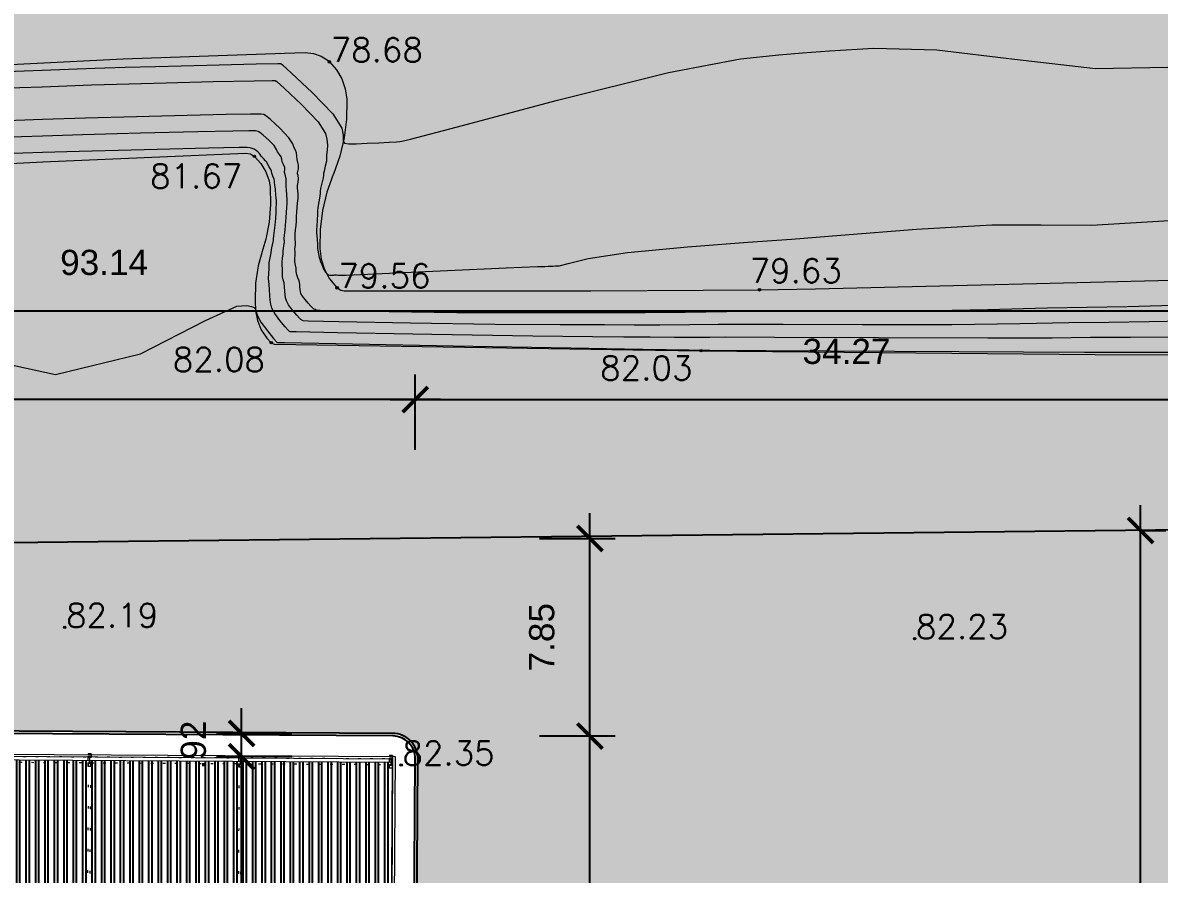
# Model space of a CAD drawing. Header units: inches. Extents: x 1286 to 7442, y -84 to 3420.
# Drawn here: x 1905.61 to 1950.77, y 137.56 to 171.38 of the extents above; entities that cross this region are included whole.
import ezdxf

# ---------------------------------------------------------------- set-up
doc = ezdxf.new("R2010")
doc.units = ezdxf.units.IN
doc.header["$LTSCALE"] = 3
doc.header["$MEASUREMENT"] = 0
doc.linetypes.add('DASHED', pattern=[0.75, 0.5, -0.25])
doc.linetypes.add('DOT', pattern=[0.25, 0, -0.25])
for name, color, linetype, lineweight in [('ARQ_AÇO', 4, 'Continuous', 5), ('ARQ_PROJEÇÃO', 8, 'DASHED', 5), ('ARQ_TOPOGRAFIA', 8, 'Continuous', 5), ('ARQ_VISTA', 2, 'Continuous', 5)]:
    doc.layers.add(name, color=color, linetype=linetype, lineweight=lineweight)
for name, color, linetype in [('ARQ_COTAS', 133, 'Continuous'), ('ARQ_HATCH', 8, 'Continuous'), ('ARQ_RUA', 250, 'Continuous')]:
    doc.layers.add(name, color=color, linetype=linetype)
doc.styles.add('1-500', font='arial.ttf', dxfattribs={"height": 1})
doc.styles.add('ROMAN', font='romans__.ttf', dxfattribs={"height": 0.75})
doc.dimstyles.new('1 - 500', dxfattribs={"dimscale": 2, "dimtxt": 1, "dimasz": 0.5, "dimexe": 0.5, "dimexo": 0.5, "dimgap": 0.7, "dimtad": 1, "dimzin": 4, "dimdsep": 46, "dimtxsty": '1-500', "dimblk": 'ARCHTICK', "dimcen": 0.1, "dimdle": 0.5, "dimclrd": 256, "dimclre": 256, "dimclrt": 256, "dimazin": 0, "dimtfac": 1, "dimtix": 1, "dimtofl": 0, "dimtmove": 2, "dimatfit": 3, "dimldrblk": 'OPEN90', "dimfxl": 1, "dimfxlon": 1, "dimtolj": 1, "dimtzin": 0, "dimlwd": -1, "dimlwe": -1, "dimarcsym": 0})

# ---------------------------------------------------------------- blocks, each defined once
blk = doc.blocks.new('_ArchTick')
at = {"color": 0, "linetype": 'ByBlock', "const_width": 0.15}
blk.add_lwpolyline([(-0.5, -0.5), (0.5, 0.5)], dxfattribs=at)
blk = doc.blocks.new('*D14')
at = {"layer": 'ARQ_COTAS', "transparency": 16777216}
for p, q in [((1950.029, 95.543), (1950.029, 152.215)), ((1950.029, 151.215), (1951.029, 151.215)), ((1950.029, 96.543), (1949.029, 96.543))]:
    blk.add_line(p, q, dxfattribs=at)
at = {"layer": 'Defpoints', "color": 0, "transparency": 16777216}
for p in [(1950.029, 151.215), (1950.029, 151.215), (1950.63, 96.543)]:
    blk.add_point(p, dxfattribs=at)
at = {"layer": 'ARQ_COTAS', "transparency": 16777216}
for p, rotation in [((1950.029, 151.215), 90), ((1950.029, 96.543), 270)]:
    blk.add_blockref('_ArchTick', p, dxfattribs=dict(at, rotation=rotation))
at = {"layer": 'ARQ_COTAS', "transparency": 16777216, "insert": (1948.118, 123.879), "char_height": 1, "attachment_point": 5, "rotation": 90, "style": '1-500'}
blk.add_mtext('\\A1;54.67', dxfattribs=at)
blk = doc.blocks.new('_Open90')
at = {"color": 0, "linetype": 'ByBlock', "lineweight": -2}
for p, q in [((-0.5, 0.5), (0, 0)), ((0, 0), (-1, 0)), ((0, 0), (-0.5, -0.5))]:
    blk.add_line(p, q, dxfattribs=at)
blk = doc.blocks.new('*D35')
at = {"layer": 'ARQ_COTAS', "transparency": 16777216}
for p, q in [((1883.346, 154.408), (1883.346, 157.408)), ((1921.207, 154.408), (1921.207, 157.408)), ((1922.207, 156.408), (1882.346, 156.408))]:
    blk.add_line(p, q, dxfattribs=at)
at = {"layer": 'Defpoints', "color": 0, "transparency": 16777216}
for p in [(1883.346, 156.408), (1883.346, 142.142), (1921.207, 142.142)]:
    blk.add_point(p, dxfattribs=at)
at = {"layer": 'ARQ_COTAS', "transparency": 16777216, "rotation": 180}
blk.add_blockref('_ArchTick', (1883.346, 156.408), dxfattribs=at)
at = {"layer": 'ARQ_COTAS', "transparency": 16777216}
blk.add_blockref('_ArchTick', (1921.207, 156.408), dxfattribs=at)
at = {"layer": 'ARQ_COTAS', "transparency": 16777216, "insert": (1902.277, 158.319), "char_height": 1, "attachment_point": 5, "style": '1-500'}
blk.add_mtext('\\A1;37.86', dxfattribs=at)
blk = doc.blocks.new('*D36')
at = {"layer": 'ARQ_COTAS', "transparency": 16777216}
for p, q in [((1921.207, 154.408), (1921.207, 157.408)), ((1955.476, 154.408), (1955.476, 157.408)), ((1920.207, 156.408), (1956.476, 156.408))]:
    blk.add_line(p, q, dxfattribs=at)
at = {"layer": 'Defpoints', "color": 0, "transparency": 16777216}
for p in [(1955.476, 156.408), (1955.476, 142.264), (1921.207, 142.142)]:
    blk.add_point(p, dxfattribs=at)
at = {"layer": 'ARQ_COTAS', "transparency": 16777216, "rotation": 180}
blk.add_blockref('_ArchTick', (1921.207, 156.408), dxfattribs=at)
at = {"layer": 'ARQ_COTAS', "transparency": 16777216}
blk.add_blockref('_ArchTick', (1955.476, 156.408), dxfattribs=at)
at = {"layer": 'ARQ_COTAS', "transparency": 16777216, "insert": (1938.342, 158.319), "char_height": 1, "attachment_point": 5, "style": '1-500'}
blk.add_mtext('\\A1;34.27', dxfattribs=at)
blk = doc.blocks.new('*D45')
at = {"layer": 'ARQ_COTAS', "transparency": 16777216}
for p, q in [((1928.147, 119.42), (1928.147, 144.048)), ((1926.147, 143.048), (1929.147, 143.048)), ((1926.147, 120.42), (1929.147, 120.42))]:
    blk.add_line(p, q, dxfattribs=at)
at = {"layer": 'Defpoints', "color": 0, "transparency": 16777216}
for p in [(1920.313, 143.048), (1928.147, 143.048), (1921.073, 120.42)]:
    blk.add_point(p, dxfattribs=at)
at = {"layer": 'ARQ_COTAS', "transparency": 16777216}
for p, rotation in [((1928.147, 143.048), 90), ((1928.147, 120.42), 270)]:
    blk.add_blockref('_ArchTick', p, dxfattribs=dict(at, rotation=rotation))
at = {"layer": 'ARQ_COTAS', "transparency": 16777216, "insert": (1926.236, 131.734), "char_height": 1, "attachment_point": 5, "rotation": 90, "style": '1-500'}
blk.add_mtext('\\A1;22.63', dxfattribs=at)
blk = doc.blocks.new('*D46')
at = {"layer": 'ARQ_COTAS', "transparency": 16777216}
for p, q in [((1928.147, 142.048), (1928.147, 151.893)), ((1926.147, 150.893), (1929.147, 150.893)), ((1926.147, 143.048), (1929.147, 143.048))]:
    blk.add_line(p, q, dxfattribs=at)
at = {"layer": 'Defpoints', "color": 0, "transparency": 16777216}
for p in [(1920.226, 150.893), (1928.147, 150.893), (1920.313, 143.048)]:
    blk.add_point(p, dxfattribs=at)
at = {"layer": 'ARQ_COTAS', "transparency": 16777216}
for p, rotation in [((1928.147, 150.893), 90), ((1928.147, 143.048), 270)]:
    blk.add_blockref('_ArchTick', p, dxfattribs=dict(at, rotation=rotation))
at = {"layer": 'ARQ_COTAS', "transparency": 16777216, "insert": (1926.237, 146.97), "char_height": 1, "attachment_point": 5, "rotation": 90, "style": '1-500'}
blk.add_mtext('\\A1;7.85', dxfattribs=at)
blk = doc.blocks.new('*D48')
at = {"layer": 'ARQ_COTAS', "transparency": 16777216}
for p, q in [((1862.275, 157.941), (1862.275, 160.941)), ((1955.414, 157.941), (1955.414, 160.941)), ((1861.275, 159.941), (1956.414, 159.941))]:
    blk.add_line(p, q, dxfattribs=at)
at = {"layer": 'Defpoints', "color": 0, "transparency": 16777216}
for p in [(1955.414, 159.941), (1862.275, 148.835), (1955.414, 148.835)]:
    blk.add_point(p, dxfattribs=at)
at = {"layer": 'ARQ_COTAS', "transparency": 16777216, "rotation": 180}
blk.add_blockref('_ArchTick', (1862.275, 159.941), dxfattribs=at)
at = {"layer": 'ARQ_COTAS', "transparency": 16777216}
blk.add_blockref('_ArchTick', (1955.414, 159.941), dxfattribs=at)
at = {"layer": 'ARQ_COTAS', "transparency": 16777216, "insert": (1908.844, 161.852), "char_height": 1, "attachment_point": 5, "style": '1-500'}
blk.add_mtext('\\A1;93.14', dxfattribs=at)
blk = doc.blocks.new('*D67')
at = {"layer": 'ARQ_COTAS', "transparency": 16777216}
for p, q in [((1914.306, 118.751), (1914.306, 143.229)), ((1916.306, 142.229), (1913.306, 142.229)), ((1916.306, 119.751), (1913.306, 119.751))]:
    blk.add_line(p, q, dxfattribs=at)
at = {"layer": 'Defpoints', "color": 0, "transparency": 16777216}
for p in [(1914.306, 142.229), (1920.41, 142.229), (1920.271, 119.751)]:
    blk.add_point(p, dxfattribs=at)
at = {"layer": 'ARQ_COTAS', "transparency": 16777216}
for p, rotation in [((1914.306, 142.229), 90), ((1914.306, 119.751), 270)]:
    blk.add_blockref('_ArchTick', p, dxfattribs=dict(at, rotation=rotation))
at = {"layer": 'ARQ_COTAS', "transparency": 16777216, "insert": (1912.395, 130.99), "char_height": 1, "attachment_point": 5, "rotation": 90, "style": '1-500'}
blk.add_mtext('\\A1;22.48', dxfattribs=at)
blk = doc.blocks.new('*D68')
at = {"layer": 'ARQ_COTAS', "transparency": 16777216}
for p, q in [((1914.306, 143.148), (1914.306, 144.148)), ((1916.306, 143.148), (1913.306, 143.148)), ((1916.306, 142.229), (1913.306, 142.229)), ((1914.306, 142.229), (1914.306, 141.229))]:
    blk.add_line(p, q, dxfattribs=at)
at = {"layer": 'Defpoints', "color": 0, "transparency": 16777216}
for p in [(1914.306, 143.148), (1920.313, 143.148), (1920.41, 142.229)]:
    blk.add_point(p, dxfattribs=at)
at = {"layer": 'ARQ_COTAS', "transparency": 16777216}
for p, rotation in [((1914.306, 143.148), 270), ((1914.306, 142.229), 90)]:
    blk.add_blockref('_ArchTick', p, dxfattribs=dict(at, rotation=rotation))
at = {"layer": 'ARQ_COTAS', "transparency": 16777216, "insert": (1912.395, 142.688), "char_height": 1, "attachment_point": 5, "rotation": 90, "style": '1-500'}
blk.add_mtext('\\A1;.92', dxfattribs=at)

msp = doc.modelspace()

# ---------------------------------------------------------------- hatches: boundary and pattern name
at = {"layer": 'ARQ_HATCH', "transparency": 33554534}
h = msp.add_hatch(color=124, dxfattribs=at)
h.dxf.hatch_style = 1
h.paths.add_polyline_path([(2009.917, 199.566), (2002.204, 209.665), (1990.773, 216.721), (1944.861, 233.38), (1920.697, 239.925), (1908.644, 241.353), (1862.514, 242.867), (1829.908, 92.41), (1845.859, 92.41), (1862.275, 148.835, -0.330467), (1864.173, 150.276), (1955.428, 151.28), (1955.437, 152.854), (2017.258, 152.854), (2016.956, 95.256), (1955.137, 95.636), (1955.142, 96.512), (1865.998, 97.062, -0.412407), (1865.004, 98.062), (1865.004, 92.51), (2015.225, 92.51, 0.41263), (2019.125, 96.389), (2019.452, 156.871), (2028.982, 160.101), (2029.767, 160.542), (2017.944, 181.551)])
at = {"layer": 'ARQ_HATCH'}
h = msp.add_hatch(dxfattribs=at)
h.set_pattern_fill('HONEY', color=8, scale=2, angle=315)
edge = h.paths.add_edge_path()
edge.add_line((2027.264, 74.93), (2031.411, 91.984))
edge.add_arc((2033.257, 91.535), 1.9, 110.5827, 166.3343, ccw=False)
edge.add_line((2032.589, 93.314), (2037.862, 95.294))
edge.add_line((2037.862, 95.294), (2043.072, 105.921))
edge.add_arc((2044.778, 105.084), 1.9, 116.9291, 153.883, ccw=False)
edge.add_line((2043.918, 106.778), (2053.022, 111.403))
edge.add_line((2053.022, 111.403), (2056.359, 118.186))
edge.add_line((2056.359, 118.186), (2053.504, 119.755))
edge.add_line((2053.504, 119.755), (2054.319, 121.252))
edge.add_line((2054.319, 121.252), (2043.547, 126.331))
edge.add_line((2043.547, 126.331), (2037.445, 128.066))
edge.add_arc((2037.965, 129.894), 1.9, 180.4111, 254.1232, ccw=False)
edge.add_line((2036.065, 129.88), (2035.938, 147.537))
edge.add_line((2035.938, 147.537), (2028.886, 160.068))
edge.add_line((2028.886, 160.068), (2019.552, 156.905))
edge.add_line((2019.552, 156.905), (2019.225, 96.389))
edge.add_arc((2015.225, 96.41), 4, 270, 359.69, ccw=False)
edge.add_line((2015.225, 92.41), (1829.908, 92.41))
edge.add_line((1829.908, 92.41), (1821.139, 51.947))
edge.add_line((1821.139, 51.947), (1820.715, 49.992))
edge.add_line((1820.715, 49.992), (1819.882, 46.148))
edge.add_line((1819.882, 46.148), (1820.587, 45.272))
edge.add_line((1820.587, 45.272), (1825.662, 45.254))
edge.add_line((1825.662, 45.254), (1825.661, 45.114))
edge.add_line((1825.661, 45.114), (1837.918, 45.07))
edge.add_line((1837.918, 45.07), (1837.918, 45.26))
edge.add_line((1837.918, 45.26), (1843.088, 45.242))
edge.add_line((1843.088, 45.242), (1847.116, 49.563))
edge.add_arc((1847.482, 49.222), 0.5, 89.7692, 137.0088, ccw=False)
edge.add_line((1847.484, 49.722), (1868.081, 49.639))
edge.add_arc((1868.079, 49.139), 0.5, 33.184, 89.7692, ccw=False)
edge.add_line((1868.498, 49.413), (1870.973, 45.627))
edge.add_line((1870.973, 45.627), (1900.946, 45.506))
edge.add_line((1900.946, 45.506), (1898.82, 48.738))
edge.add_arc((1899.238, 49.013), 0.5, 89.7692, 213.3425, ccw=False)
edge.add_line((1899.24, 49.513), (1901.824, 49.503))
edge.add_arc((1901.822, 49.003), 0.5, 34.9451, 89.7692, ccw=False)
edge.add_line((1902.231, 49.289), (1904.886, 45.491))
edge.add_line((1904.886, 45.491), (1942.564, 45.339))
edge.add_line((1942.564, 45.339), (1940.438, 48.571))
edge.add_arc((1940.855, 48.846), 0.5, 89.7692, 213.3425, ccw=False)
edge.add_line((1940.857, 49.346), (1943.258, 49.336))
edge.add_arc((1943.256, 48.836), 0.5, 34.9451, 89.7692, ccw=False)
edge.add_line((1943.665, 49.122), (1946.32, 45.324))
edge.add_line((1946.32, 45.324), (1986.562, 45.161))
edge.add_line((1986.562, 45.161), (1983.055, 48.302))
edge.add_arc((1983.388, 48.674), 0.5, 89.7692, 228.1578, ccw=False)
edge.add_line((1983.39, 49.174), (1987.306, 49.159))
edge.add_arc((1987.304, 48.659), 0.5, 48.4606, 89.7692, ccw=False)
edge.add_line((1987.635, 49.033), (1990.329, 46.646))
edge.add_line((1990.329, 46.646), (2013.484, 46.553))
edge.add_line((2013.484, 46.553), (2013.545, 51.582))
edge.add_line((2013.545, 51.582), (2012.45, 52.795))
edge.add_arc((2013.861, 54.068), 1.9, 164.556, 222.0669, ccw=False)
edge.add_line((2012.029, 54.574), (2016.298, 70.026))
edge.add_arc((2018.13, 69.52), 1.9, 110.3274, 164.556, ccw=False)
edge.add_line((2017.47, 71.302), (2027.264, 74.93))
h.paths.add_polyline_path([(1891.928, 70.998), (1891.816, 65.099), (1891.77, 62.699), (1891.659, 56.8), (1864.713, 57.311), (1864.983, 71.509)], flags=16)
h = msp.add_hatch(dxfattribs=at)
h.set_pattern_fill('HONEY', color=8, scale=2, angle=315)
h.paths.add_polyline_path([(2017.116, 128.099), (1956.297, 128.449, -0.414214), (1955.302, 129.455), (1955.36, 139.395), (1955.12, 139.396), (1955.136, 142.266), (1955.376, 142.265), (1955.428, 151.28), (1864.173, 150.276, 0.330467), (1862.275, 148.835), (1845.859, 92.41), (1865.004, 92.41), (1865.004, 98.065), (1865.052, 105.818), (1862.052, 105.837), (1862.084, 110.986), (1865.084, 110.968), (1865.139, 120.008, -0.414214), (1866.146, 121.002), (1883.115, 120.897), (1883.248, 142.376, -0.414214), (1884.254, 143.37), (1920.313, 143.148, -0.414214), (1921.307, 142.141), (1921.174, 120.52), (1944.128, 120.52, -0.416024), (1945.128, 119.514), (1945.07, 110.114), (1946.283, 110.107), (1946.264, 106.967), (1945.05, 106.974), (1944.986, 96.574), (1955.142, 96.512), (1955.204, 106.576), (1954.964, 106.578), (1954.982, 109.447), (1955.222, 109.446), (1955.283, 119.386, -0.414214), (1956.289, 120.38), (2017.108, 120.005)])
h = msp.add_hatch(dxfattribs=at)
h.set_pattern_fill('ANSI32', color=2, angle=45)
h.paths.add_polyline_path([(1884.267, 142.222), (1884.199, 131.2), (1920.238, 130.978), (1920.306, 142)])
h.paths.add_polyline_path([(1884.196, 130.8), (1884.128, 119.791), (1920.168, 119.568), (1920.236, 130.578)])
h.paths.add_polyline_path([(1900.157, 125.798), (1902.157, 124.798), (1904.157, 125.798)], flags=16)
h.paths.add_polyline_path([(1900.157, 135.758), (1902.157, 136.758), (1904.157, 135.758)], flags=16)
h.paths.add_polyline_path([(1895.116, 126.063), (1908.995, 126.063), (1908.995, 130.028), (1895.116, 130.028)], flags=24)
h.paths.add_polyline_path([(1895.116, 131.52), (1908.995, 131.52), (1908.995, 135.484), (1895.116, 135.484)], flags=24)

# ---------------------------------------------------------------- linework, layer by layer
at = {"layer": 'ARQ_AÇO', "color": 8}
for points in [[(1908.27, 142.212), (1908.327, 142.212), (1908.327, 142.222), (1908.207, 142.222), (1908.207, 142.212), (1908.265, 142.212), (1908.263, 141.972), (1908.206, 141.972), (1908.206, 141.962), (1908.326, 141.962), (1908.326, 141.972), (1908.268, 141.972), (1908.27, 142.212)], [(1914.26, 142.175), (1914.317, 142.175), (1914.317, 142.185), (1914.197, 142.185), (1914.197, 142.175), (1914.255, 142.175), (1914.253, 141.935), (1914.196, 141.935), (1914.196, 141.925), (1914.316, 141.925), (1914.316, 141.935), (1914.258, 141.935), (1914.26, 142.175)], [(1920.25, 142.138), (1920.307, 142.138), (1920.307, 142.148), (1920.187, 142.148), (1920.187, 142.138), (1920.245, 142.138), (1920.243, 141.898), (1920.186, 141.898), (1920.185, 141.888), (1920.305, 141.888), (1920.306, 141.898), (1920.248, 141.898), (1920.25, 142.138)]]:
    msp.add_lwpolyline(points, dxfattribs=at)
at = {"layer": 'ARQ_PROJEÇÃO', "color": 4, "linetype": 'DOT', "ltscale": 0.5}
msp.add_lwpolyline([(1884.268, 142.368), (1920.307, 142.146), (1920.306, 141.9), (1884.266, 142.122)], close=True, dxfattribs=at)
at = {"layer": 'ARQ_PROJEÇÃO', "color": 8, "ltscale": 0.1}
for points in [[(1908.325, 141.842), (1908.205, 141.842), (1908.208, 142.342), (1908.328, 142.342)], [(1914.315, 141.805), (1914.195, 141.805), (1914.198, 142.305), (1914.318, 142.305)], [(1920.305, 141.768), (1920.185, 141.768), (1920.188, 142.268), (1920.308, 142.268)]]:
    msp.add_lwpolyline(points, close=True, dxfattribs=at)
at = {"layer": 'ARQ_PROJEÇÃO', "linetype": 'DOT'}
for points in [[(1908.079, 119.743), (1908.179, 119.742), (1908.316, 141.962), (1908.216, 141.962)], [(1914.068, 119.706), (1914.168, 119.705), (1914.306, 141.925), (1914.206, 141.925)]]:
    msp.add_lwpolyline(points, close=True, dxfattribs=at)
at = {"layer": 'ARQ_RUA'}
for points in [[(1955.428, 151.28), (1864.173, 150.276, 0.330467), (1862.275, 148.835), (1845.859, 92.41)], [(1945.07, 110.114), (1945.128, 119.514, 0.416024), (1944.128, 120.52), (1921.174, 120.52), (1921.307, 142.141, 0.414214), (1920.313, 143.148), (1884.254, 143.37, 0.414214), (1883.248, 142.376), (1883.115, 120.897), (1866.146, 121.002, 0.414214), (1865.139, 120.008), (1865.084, 110.968)], [(1944.97, 110.115), (1945.028, 119.515, 0.416024), (1944.128, 120.42), (1921.073, 120.42), (1921.207, 142.142, 0.414214), (1920.313, 143.048), (1884.253, 143.27, 0.414214), (1883.348, 142.376), (1883.215, 120.796), (1866.145, 120.902, 0.414214), (1865.239, 120.007), (1865.184, 110.967)]]:
    msp.add_lwpolyline(points, format="xyb", dxfattribs=at)
at = {"layer": 'ARQ_TOPOGRAFIA', "ltscale": 0.4}
for p, q in [((1936.593, 170.178), (1937.663, 170.262)), ((1937.663, 170.262), (1939.426, 170.367)), ((1939.426, 170.367), (1941.931, 170.299)), ((1941.931, 170.299), (1945.022, 169.927)), ((1917.795, 169.827), (1917.795, 169.827)), ((1931.27, 169.404), (1934.126, 169.951)), ((1934.126, 169.951), (1935.65, 170.109)), ((1935.65, 170.109), (1936.593, 170.178)), ((1945.022, 169.927), (1948.237, 169.558)), ((1904.308, 169.415), (1906.384, 169.492)), ((1906.384, 169.492), (1908.47, 169.569)), ((1908.47, 169.569), (1909.681, 169.61)), ((1909.681, 169.61), (1910.88, 169.641)), ((1910.88, 169.641), (1912.923, 169.692)), ((1912.923, 169.692), (1914.883, 169.74)), ((1914.883, 169.74), (1915.74, 169.76)), ((1915.74, 169.76), (1915.87, 169.76)), ((1915.87, 169.76), (1915.93, 169.71)), ((1915.93, 169.71), (1916.294, 169.378)), ((1916.294, 169.378), (1917.116, 168.611)), ((1926.858, 168.304), (1931.27, 169.404)), ((1948.237, 169.558), (1951.113, 169.61)), ((1906.386, 168.839), (1908.347, 168.908)), ((1908.347, 168.908), (1909.833, 168.954)), ((1909.833, 168.954), (1911.303, 168.991)), ((1911.303, 168.991), (1913.18, 169.038)), ((1913.18, 169.038), (1914.811, 169.077)), ((1914.811, 169.077), (1915.52, 169.09)), ((1915.52, 169.09), (1915.643, 169.086)), ((1915.643, 169.086), (1915.706, 169.038)), ((1915.706, 169.038), (1916.012, 168.762)), ((1904.414, 168.767), (1906.386, 168.839)), ((1916.012, 168.762), (1916.685, 168.136)), ((1917.116, 168.611), (1917.936, 167.758)), ((1916.685, 168.136), (1917.352, 167.443)), ((1922.83, 167.228), (1926.858, 168.304)), ((1908.102, 167.587), (1906.389, 167.532)), ((1910.136, 167.642), (1908.102, 167.587)), ((1912.148, 167.692), (1910.136, 167.642)), ((1913.696, 167.73), (1912.148, 167.692)), ((1914.666, 167.75), (1913.696, 167.73)), ((1915.081, 167.751), (1914.666, 167.75)), ((1915.187, 167.737), (1915.081, 167.751)), ((1915.258, 167.694), (1915.187, 167.737)), ((1915.449, 167.53), (1915.258, 167.694)), ((1917.936, 167.758), (1918.294, 167.196)), ((1906.389, 167.532), (1904.625, 167.471)), ((1915.822, 167.186), (1915.449, 167.53)), ((1916.183, 166.811), (1915.822, 167.186)), ((1917.352, 167.443), (1917.644, 166.985)), ((1918.294, 167.196), (1918.345, 166.916)), ((1921.017, 166.749), (1922.83, 167.228)), ((1906.391, 166.879), (1904.73, 166.823)), ((1907.979, 166.926), (1906.391, 166.879)), ((1910.287, 166.986), (1907.979, 166.926)), ((1912.57, 167.042), (1910.287, 166.986)), ((1913.953, 167.075), (1912.57, 167.042)), ((1914.593, 167.087), (1913.953, 167.075)), ((1914.861, 167.082), (1914.593, 167.087)), ((1914.96, 167.063), (1914.861, 167.082)), ((1915.034, 167.022), (1914.96, 167.063)), ((1915.167, 166.914), (1915.034, 167.022)), ((1915.391, 166.711), (1915.167, 166.914)), ((1915.599, 166.496), (1915.391, 166.711)), ((1916.344, 166.562), (1916.183, 166.811)), ((1917.644, 166.985), (1917.693, 166.749)), ((1917.693, 166.749), (1917.71, 166.636)), ((1918.342, 166.756), (1918.341, 166.674)), ((1918.341, 166.674), (1918.397, 166.595)), ((1918.345, 166.807), (1918.342, 166.756)), ((1918.345, 166.916), (1918.345, 166.807)), ((1920.176, 166.636), (1920.465, 166.653)), ((1920.465, 166.653), (1920.597, 166.661)), ((1920.597, 166.661), (1920.668, 166.669)), ((1920.668, 166.669), (1921.017, 166.749)), ((1906.393, 166.226), (1904.835, 166.175)), ((1907.856, 166.266), (1906.393, 166.226)), ((1910.439, 166.33), (1907.856, 166.266)), ((1912.992, 166.392), (1910.439, 166.33)), ((1914.211, 166.421), (1912.992, 166.392)), ((1914.521, 166.424), (1914.211, 166.421)), ((1914.641, 166.412), (1914.521, 166.424)), ((1914.732, 166.388), (1914.641, 166.412)), ((1914.811, 166.351), (1914.732, 166.388)), ((1914.886, 166.299), (1914.811, 166.351)), ((1914.959, 166.236), (1914.886, 166.299)), ((1915.015, 166.18), (1914.959, 166.236)), ((1915.693, 166.35), (1915.599, 166.496)), ((1915.737, 166.25), (1915.693, 166.35)), ((1915.808, 166.151), (1915.737, 166.25)), ((1916.389, 166.416), (1916.344, 166.562)), ((1916.442, 166.313), (1916.389, 166.416)), ((1916.49, 166.209), (1916.442, 166.313)), ((1916.503, 166.077), (1916.49, 166.209)), ((1917.703, 166.318), (1917.686, 166.115)), ((1917.718, 166.521), (1917.703, 166.318)), ((1917.71, 166.636), (1917.718, 166.521)), ((1918.397, 166.595), (1918.563, 166.565)), ((1918.563, 166.565), (1918.863, 166.572)), ((1918.863, 166.572), (1919.292, 166.591)), ((1919.292, 166.591), (1919.762, 166.614)), ((1919.762, 166.614), (1920.176, 166.636)), ((1914.815, 166.072), (1914.815, 166.072)), ((1915.043, 166.139), (1915.015, 166.18)), ((1915.085, 166.083), (1915.043, 166.139)), ((1915.174, 165.99), (1915.085, 166.083)), ((1915.262, 165.896), (1915.174, 165.99)), ((1915.303, 165.835), (1915.262, 165.896)), ((1915.336, 165.769), (1915.303, 165.835)), ((1915.402, 165.66), (1915.336, 165.769)), ((1915.876, 166.052), (1915.808, 166.151)), ((1915.903, 165.956), (1915.876, 166.052)), ((1915.923, 165.855), (1915.903, 165.956)), ((1915.973, 165.745), (1915.923, 165.855)), ((1916.019, 165.633), (1915.973, 165.745)), ((1916.511, 165.942), (1916.503, 166.077)), ((1916.543, 165.829), (1916.511, 165.942)), ((1916.571, 165.716), (1916.543, 165.829)), ((1917.675, 165.882), (1917.631, 165.677)), ((1917.685, 165.999), (1917.675, 165.882)), ((1917.686, 166.115), (1917.685, 165.999)), ((1915.467, 165.55), (1915.402, 165.66)), ((1915.494, 165.481), (1915.467, 165.55)), ((1915.488, 165.452), (1915.488, 165.452)), ((1915.488, 165.452), (1915.488, 165.452)), ((1915.513, 165.407), (1915.494, 165.481)), ((1915.554, 165.287), (1915.513, 165.407)), ((1915.595, 165.165), (1915.554, 165.287)), ((1916.009, 165.432), (1916.014, 165.466)), ((1916.022, 165.388), (1916.009, 165.432)), ((1916.014, 165.466), (1916.026, 165.535)), ((1916.026, 165.535), (1916.019, 165.633)), ((1916.056, 165.295), (1916.022, 165.388)), ((1916.082, 165.179), (1916.056, 165.295)), ((1916.526, 165.416), (1916.537, 165.47)), ((1916.534, 165.378), (1916.526, 165.416)), ((1916.558, 165.306), (1916.534, 165.378)), ((1916.537, 165.47), (1916.561, 165.582)), ((1916.57, 165.192), (1916.558, 165.306)), ((1916.561, 165.582), (1916.571, 165.716)), ((1917.562, 165.327), (1917.545, 165.22)), ((1917.56, 165.385), (1917.558, 165.36)), ((1917.558, 165.36), (1917.562, 165.327)), ((1917.582, 165.477), (1917.56, 165.385)), ((1917.631, 165.677), (1917.582, 165.477)), ((1915.61, 165.091), (1915.595, 165.165)), ((1915.613, 165.03), (1915.61, 165.091)), ((1915.627, 164.933), (1915.613, 165.03)), ((1915.649, 164.766), (1915.627, 164.933)), ((1916.071, 164.972), (1916.081, 165.07)), ((1916.076, 164.874), (1916.071, 164.972)), ((1916.093, 164.74), (1916.076, 164.874)), ((1916.081, 165.07), (1916.082, 165.179)), ((1916.525, 164.814), (1916.528, 164.913)), ((1916.528, 164.913), (1916.552, 165.049)), ((1916.552, 165.049), (1916.57, 165.192)), ((1917.495, 165.007), (1917.443, 164.797)), ((1917.545, 165.22), (1917.495, 165.007)), ((1915.672, 164.524), (1915.649, 164.766)), ((1915.688, 164.3), (1915.672, 164.524)), ((1916.11, 164.547), (1916.093, 164.74)), ((1916.119, 164.348), (1916.11, 164.547)), ((1916.536, 164.713), (1916.525, 164.814)), ((1916.534, 164.216), (1916.549, 164.396)), ((1916.548, 164.569), (1916.536, 164.713)), ((1916.549, 164.396), (1916.548, 164.569)), ((1917.41, 164.492), (1917.377, 164.262)), ((1917.423, 164.615), (1917.41, 164.492)), ((1917.443, 164.797), (1917.422, 164.695)), ((1917.422, 164.695), (1917.422, 164.66)), ((1917.422, 164.66), (1917.423, 164.615)), ((1915.674, 163.824), (1915.684, 164.042)), ((1915.684, 164.042), (1915.691, 164.17)), ((1915.691, 164.17), (1915.688, 164.3)), ((1916.087, 163.844), (1916.099, 164.04)), ((1916.099, 164.04), (1916.112, 164.193)), ((1916.112, 164.193), (1916.119, 164.348)), ((1916.5, 163.864), (1916.513, 164.038)), ((1916.513, 164.038), (1916.534, 164.216)), ((1917.342, 164.035), (1917.326, 163.905)), ((1917.377, 164.262), (1917.342, 164.035)), ((1915.658, 163.473), (1915.665, 163.605)), ((1915.665, 163.605), (1915.674, 163.824)), ((1916.055, 163.331), (1916.07, 163.488)), ((1916.07, 163.488), (1916.078, 163.646)), ((1916.078, 163.646), (1916.087, 163.844)), ((1916.468, 163.32), (1916.482, 163.502)), ((1916.482, 163.502), (1916.491, 163.688)), ((1916.491, 163.688), (1916.5, 163.864)), ((1917.306, 163.532), (1917.293, 163.297)), ((1917.318, 163.77), (1917.306, 163.532)), ((1917.326, 163.905), (1917.318, 163.77)), ((1948.081, 163.335), (1951.182, 163.521)), ((1915.583, 162.916), (1915.612, 163.13)), ((1915.612, 163.13), (1915.643, 163.343)), ((1915.643, 163.343), (1915.658, 163.473)), ((1916.009, 162.946), (1916.031, 163.14)), ((1916.031, 163.14), (1916.055, 163.331)), ((1916.436, 162.975), (1916.449, 163.149)), ((1916.449, 163.149), (1916.468, 163.32)), ((1917.293, 163.297), (1917.286, 163.167)), ((1917.286, 163.167), (1917.289, 163.034)), ((1917.289, 163.034), (1917.303, 162.791)), ((1938.12, 162.938), (1941.129, 163.173)), ((1941.129, 163.173), (1944.117, 163.348)), ((1944.117, 163.348), (1946.074, 163.345)), ((1946.074, 163.345), (1948.081, 163.335)), ((1915.532, 162.558), (1915.559, 162.671)), ((1915.559, 162.671), (1915.571, 162.723)), ((1915.571, 162.795), (1915.583, 162.916)), ((1915.572, 162.747), (1915.571, 162.795)), ((1915.571, 162.723), (1915.572, 162.747)), ((1915.981, 162.52), (1916.001, 162.609)), ((1916.001, 162.609), (1916.009, 162.653)), ((1916.004, 162.794), (1916.009, 162.946)), ((1916.008, 162.698), (1916.004, 162.794)), ((1916.009, 162.653), (1916.008, 162.698)), ((1916.437, 162.793), (1916.436, 162.975)), ((1916.445, 162.649), (1916.437, 162.793)), ((1916.442, 162.546), (1916.448, 162.583)), ((1916.448, 162.583), (1916.445, 162.649)), ((1917.303, 162.791), (1917.317, 162.552)), ((1932.03, 162.478), (1934.422, 162.657)), ((1934.422, 162.657), (1936.154, 162.783)), ((1936.154, 162.783), (1938.12, 162.938)), ((1915.444, 162.045), (1915.482, 162.243)), ((1915.482, 162.243), (1915.497, 162.354)), ((1915.497, 162.354), (1915.507, 162.437)), ((1915.507, 162.437), (1915.532, 162.558)), ((1915.935, 162.03), (1915.96, 162.197)), ((1915.96, 162.197), (1915.964, 162.315)), ((1915.964, 162.315), (1915.965, 162.412)), ((1915.965, 162.412), (1915.981, 162.52)), ((1916.422, 162.388), (1916.429, 162.481)), ((1916.431, 162.277), (1916.422, 162.388)), ((1916.426, 162.015), (1916.438, 162.151)), ((1916.429, 162.481), (1916.442, 162.546)), ((1916.438, 162.151), (1916.431, 162.277)), ((1917.317, 162.552), (1917.324, 162.443)), ((1917.324, 162.443), (1917.325, 162.421)), ((1917.325, 162.421), (1917.326, 162.405)), ((1917.326, 162.405), (1917.337, 162.339)), ((1917.337, 162.339), (1917.366, 162.199)), ((1917.366, 162.199), (1917.394, 162.059)), ((1928.082, 162.009), (1929.641, 162.252)), ((1929.641, 162.252), (1932.03, 162.478)), ((1915.398, 161.729), (1915.408, 161.846)), ((1915.398, 161.612), (1915.398, 161.729)), ((1915.408, 161.846), (1915.444, 162.045)), ((1915.914, 161.862), (1915.935, 162.03)), ((1915.921, 161.741), (1915.914, 161.862)), ((1915.935, 161.62), (1915.921, 161.741)), ((1916.421, 161.879), (1916.426, 162.015)), ((1916.444, 161.753), (1916.421, 161.879)), ((1916.472, 161.628), (1916.444, 161.753)), ((1917.394, 162.059), (1917.409, 161.985)), ((1917.409, 161.985), (1917.434, 161.913)), ((1917.434, 161.913), (1917.49, 161.778)), ((1917.49, 161.778), (1917.546, 161.644)), ((1924.82, 161.638), (1926.058, 161.691)), ((1926.058, 161.691), (1926.359, 161.702)), ((1926.359, 161.702), (1926.486, 161.705)), ((1926.486, 161.705), (1926.596, 161.709)), ((1926.596, 161.709), (1926.691, 161.713)), ((1926.691, 161.713), (1926.773, 161.717)), ((1926.773, 161.717), (1926.843, 161.721)), ((1926.843, 161.721), (1926.891, 161.723)), ((1926.891, 161.723), (1926.914, 161.725)), ((1926.914, 161.725), (1926.925, 161.726)), ((1926.925, 161.726), (1926.984, 161.74)), ((1926.984, 161.74), (1927.288, 161.82)), ((1927.288, 161.82), (1928.082, 162.009)), ((1915.376, 161.214), (1915.386, 161.413)), ((1915.386, 161.413), (1915.398, 161.612)), ((1915.933, 161.454), (1915.935, 161.62)), ((1915.936, 161.289), (1915.933, 161.454)), ((1915.962, 161.171), (1915.936, 161.289)), ((1916.48, 161.495), (1916.472, 161.628)), ((1916.495, 161.363), (1916.48, 161.495)), ((1916.541, 161.243), (1916.495, 161.363)), ((1916.591, 161.125), (1916.541, 161.243)), ((1917.546, 161.644), (1917.573, 161.579)), ((1917.573, 161.579), (1917.597, 161.538)), ((1917.597, 161.538), (1917.646, 161.467)), ((1917.646, 161.467), (1917.707, 161.395)), ((1917.707, 161.395), (1917.762, 161.36)), ((1917.762, 161.36), (1917.813, 161.352)), ((1917.813, 161.352), (1917.868, 161.351)), ((1917.868, 161.351), (1917.923, 161.354)), ((1917.923, 161.354), (1917.97, 161.357)), ((1917.97, 161.357), (1918.003, 161.36)), ((1918.003, 161.36), (1918.019, 161.361)), ((1918.019, 161.361), (1918.039, 161.361)), ((1918.039, 161.361), (1918.08, 161.359)), ((1918.08, 161.359), (1918.13, 161.358)), ((1918.13, 161.358), (1918.174, 161.356)), ((1918.174, 161.356), (1918.211, 161.355)), ((1918.211, 161.355), (1918.243, 161.353)), ((1918.243, 161.353), (1918.273, 161.35)), ((1918.273, 161.35), (1918.46, 161.355)), ((1918.325, 161.345), (1918.325, 161.345)), ((1918.325, 161.345), (1918.325, 161.345)), ((1918.46, 161.355), (1919.605, 161.404)), ((1919.605, 161.404), (1922.196, 161.52)), ((1922.196, 161.52), (1924.82, 161.638)), ((1915.384, 161.098), (1915.376, 161.214)), ((1915.401, 160.983), (1915.384, 161.098)), ((1915.414, 160.782), (1915.401, 160.983)), ((1915.426, 160.549), (1915.414, 160.782)), ((1915.996, 161.054), (1915.962, 161.171)), ((1916.015, 160.89), (1915.996, 161.054)), ((1916.025, 160.714), (1916.015, 160.89)), ((1916.615, 160.998), (1916.591, 161.125)), ((1916.624, 160.879), (1916.615, 160.998)), ((1916.633, 160.784), (1916.624, 160.879)), ((1916.645, 160.704), (1916.633, 160.784)), ((1918.101, 160.848), (1918.101, 160.848)), ((1934.883, 160.773), (1934.883, 160.773)), ((1915.443, 160.358), (1915.426, 160.549)), ((1915.468, 160.198), (1915.443, 160.358)), ((1916.038, 160.571), (1916.025, 160.714)), ((1916.056, 160.451), (1916.038, 160.571)), ((1916.089, 160.331), (1916.056, 160.451)), ((1916.173, 160.175), (1916.089, 160.331)), ((1916.666, 160.625), (1916.645, 160.704)), ((1916.722, 160.521), (1916.666, 160.625)), ((1916.828, 160.38), (1916.722, 160.521)), ((1916.953, 160.235), (1916.828, 160.38)), ((1912.876, 159.545), (1914.122, 160.117)), ((1914.122, 160.117), (1914.518, 160.151)), ((1914.518, 160.151), (1914.702, 160.107)), ((1914.702, 160.107), (1914.81, 160.064)), ((1914.81, 160.064), (1914.859, 160.002)), ((1914.859, 160.002), (1914.884, 159.901)), ((1914.884, 159.901), (1914.934, 159.738)), ((1915.511, 160.038), (1915.468, 160.198)), ((1915.623, 159.829), (1915.511, 160.038)), ((1916.329, 159.965), (1916.173, 160.175)), ((1916.495, 159.768), (1916.329, 159.965)), ((1917.058, 160.123), (1916.953, 160.235)), ((1917.13, 160.053), (1917.058, 160.123)), ((1917.166, 160.021), (1917.13, 160.053)), ((1917.191, 160.004), (1917.166, 160.021)), ((1917.227, 159.982), (1917.191, 160.004)), ((1917.271, 159.96), (1917.227, 159.982)), ((1917.425, 159.945), (1917.271, 159.96)), ((1918.24, 159.925), (1917.425, 159.945)), ((1920.175, 159.89), (1918.24, 159.925)), ((1922.857, 159.86), (1920.175, 159.89)), ((1931.933, 159.871), (1930.347, 159.857)), ((1933.572, 159.89), (1931.933, 159.871)), ((1934.781, 159.906), (1933.572, 159.89)), ((1936.158, 159.912), (1934.781, 159.906)), ((1938.347, 159.909), (1936.158, 159.912)), ((1941.11, 159.924), (1938.347, 159.909)), ((1943.962, 159.978), (1941.11, 159.924)), ((1946.325, 160.035), (1943.962, 159.978)), ((1947.888, 160.064), (1946.325, 160.035)), ((1949.497, 160.094), (1947.888, 160.064)), ((1951.902, 160.157), (1949.497, 160.094)), ((1910.283, 158.233), (1912.876, 159.545)), ((1914.934, 159.738), (1915.074, 159.483)), ((1915.074, 159.483), (1915.332, 159.135)), ((1915.83, 159.55), (1915.623, 159.829)), ((1916.036, 159.301), (1915.83, 159.55)), ((1916.602, 159.65), (1916.495, 159.768)), ((1916.656, 159.596), (1916.602, 159.65)), ((1916.68, 159.574), (1916.656, 159.596)), ((1916.697, 159.562), (1916.68, 159.574)), ((1916.722, 159.547), (1916.697, 159.562)), ((1916.752, 159.532), (1916.722, 159.547)), ((1916.952, 159.52), (1916.752, 159.532)), ((1918.175, 159.494), (1916.952, 159.52)), ((1921.02, 159.442), (1918.175, 159.494)), ((1924.367, 159.394), (1921.02, 159.442)), ((1925.683, 159.853), (1922.857, 159.86)), ((1927.961, 159.856), (1925.683, 159.853)), ((1929.268, 159.855), (1927.961, 159.856)), ((1930.347, 159.857), (1929.268, 159.855)), ((1945.24, 159.416), (1942.532, 159.384)), ((1947.181, 159.455), (1945.24, 159.416)), ((1948.759, 159.473), (1947.181, 159.455)), ((1950.372, 159.493), (1948.759, 159.473)), ((1952.277, 159.536), (1950.372, 159.493)), ((1915.332, 159.135), (1915.578, 158.834)), ((1916.145, 159.176), (1916.036, 159.301)), ((1916.181, 159.139), (1916.145, 159.176)), ((1916.194, 159.127), (1916.181, 159.139)), ((1916.203, 159.121), (1916.194, 159.127)), ((1916.217, 159.113), (1916.203, 159.121)), ((1916.233, 159.105), (1916.217, 159.113)), ((1916.479, 159.096), (1916.233, 159.105)), ((1918.111, 159.064), (1916.479, 159.096)), ((1921.865, 158.994), (1918.111, 159.064)), ((1925.878, 158.927), (1921.865, 158.994)), ((1926.964, 159.376), (1924.367, 159.394)), ((1928.726, 159.374), (1926.964, 159.376)), ((1929.902, 159.369), (1928.726, 159.374)), ((1930.924, 159.366), (1929.902, 159.369)), ((1932.12, 159.373), (1930.924, 159.366)), ((1933.24, 159.386), (1932.12, 159.373)), ((1934.158, 159.395), (1933.24, 159.386)), ((1935.821, 159.395), (1934.158, 159.395)), ((1938.98, 159.383), (1935.821, 159.395)), ((1942.532, 159.384), (1938.98, 159.383)), ((1915.484, 158.668), (1915.484, 158.668)), ((1915.578, 158.834), (1915.688, 158.703)), ((1915.688, 158.703), (1915.707, 158.682)), ((1915.707, 158.682), (1915.708, 158.68)), ((1915.708, 158.68), (1915.71, 158.679)), ((1915.71, 158.679), (1915.711, 158.678)), ((1915.711, 158.678), (1915.714, 158.677)), ((1915.714, 158.677), (1916.007, 158.671)), ((1916.007, 158.671), (1918.047, 158.633)), ((1918.047, 158.633), (1922.71, 158.546)), ((1922.71, 158.546), (1927.388, 158.46)), ((1928.246, 158.899), (1925.878, 158.927)), ((1929.49, 158.892), (1928.246, 158.899)), ((1930.537, 158.883), (1929.49, 158.892)), ((1931.502, 158.874), (1930.537, 158.883)), ((1932.307, 158.875), (1931.502, 158.874)), ((1932.909, 158.881), (1932.307, 158.875)), ((1933.536, 158.885), (1932.909, 158.881)), ((1935.484, 158.878), (1933.536, 158.885)), ((1939.612, 158.858), (1935.484, 158.878)), ((1943.954, 158.844), (1939.612, 158.858)), ((1946.519, 158.855), (1943.954, 158.844)), ((1948.038, 158.874), (1946.519, 158.855)), ((1949.631, 158.882), (1948.038, 158.874)), ((1951.246, 158.891), (1949.631, 158.882)), ((1903.506, 158.15), (1906.917, 157.411)), ((1906.917, 157.411), (1910.283, 158.233)), ((1927.388, 158.46), (1929.527, 158.422)), ((1929.527, 158.422), (1930.254, 158.41)), ((1930.254, 158.41), (1931.171, 158.396)), ((1931.171, 158.396), (1932.079, 158.383)), ((1932.079, 158.383), (1932.494, 158.377)), ((1932.494, 158.377), (1932.577, 158.376)), ((1932.56, 158.351), (1932.56, 158.351)), ((1932.577, 158.376), (1932.913, 158.375)), ((1932.913, 158.375), (1935.148, 158.362)), ((1935.148, 158.362), (1940.245, 158.332)), ((1940.245, 158.332), (1945.376, 158.304)), ((1945.376, 158.304), (1947.797, 158.293)), ((1947.797, 158.293), (1948.895, 158.293)), ((1948.895, 158.293), (1950.503, 158.291)), ((1950.503, 158.291), (1952.121, 158.29)), ((1907.278, 147.366), (1907.278, 147.366)), ((1941.05, 146.915), (1941.05, 146.915)), ((1920.648, 141.894), (1920.648, 141.894))]:
    msp.add_line(p, q, dxfattribs=at)
at = {"layer": 'ARQ_TOPOGRAFIA', "linetype": 'Continuous', "ltscale": 0.4}
for p, q in [((1903.21, 169.63, 78.803), (1909.607, 169.939, 78.75)), ((1909.607, 169.939, 78.75), (1916.008, 170.168, 78.698)), ((1916.008, 170.168, 78.698), (1916.835, 170.192, 78.691)), ((1916.835, 170.192, 78.691), (1917.161, 170.161, 78.688)), ((1917.161, 170.161, 78.688), (1917.47, 170.053, 78.686)), ((1917.47, 170.053, 78.686), (1917.744, 169.873, 78.684)), ((1917.744, 169.873, 78.684), (1917.795, 169.827, 78.683)), ((1917.795, 169.827, 78.683), (1918.071, 169.513, 78.72)), ((1918.071, 169.513, 78.72), (1918.283, 169.151, 78.757)), ((1918.283, 169.151, 78.757), (1918.422, 168.756, 78.793)), ((1918.422, 168.756, 78.793), (1918.484, 168.342, 78.83)), ((1918.486, 168.301, 78.834), (1918.472, 167.551, 78.904)), ((1918.484, 168.342, 78.83), (1918.486, 168.301, 78.834)), ((1918.472, 167.551, 78.904), (1918.378, 166.806, 78.975)), ((1918.378, 166.806, 78.975), (1918.205, 166.076, 79.046)), ((1906.411, 165.849, 81.79), (1914.463, 166.196, 81.676)), ((1914.463, 166.196, 81.676), (1914.661, 166.165, 81.673)), ((1897.062, 165.37, 81.923), (1906.411, 165.849, 81.79)), ((1914.661, 166.165, 81.673), (1914.815, 166.072, 81.671)), ((1914.815, 166.072, 81.671), (1915.076, 165.79, 81.69)), ((1915.076, 165.79, 81.69), (1915.272, 165.461, 81.709)), ((1918.205, 166.076, 79.046), (1917.955, 165.368, 79.117)), ((1915.272, 165.461, 81.709), (1915.396, 165.098, 81.728)), ((1917.948, 165.35, 79.119), (1917.697, 164.644, 79.19)), ((1917.955, 165.368, 79.117), (1917.948, 165.35, 79.119)), ((1915.396, 165.098, 81.728), (1915.435, 164.852, 81.741)), ((1915.435, 164.852, 81.741), (1915.458, 164.157, 81.778)), ((1917.697, 164.644, 79.19), (1917.522, 163.915, 79.26)), ((1915.458, 164.157, 81.778), (1915.4, 163.463, 81.815)), ((1917.522, 163.915, 79.26), (1917.426, 163.171, 79.331)), ((1915.4, 163.463, 81.815), (1915.264, 162.781, 81.853)), ((1917.426, 163.171, 79.331), (1917.41, 162.422, 79.402)), ((1915.264, 162.781, 81.853), (1915.148, 162.389, 81.874)), ((1915.148, 162.389, 81.874), (1914.966, 161.719, 81.912)), ((1917.41, 162.422, 79.402), (1917.411, 162.406, 79.403)), ((1917.411, 162.406, 79.403), (1917.465, 161.983, 79.441)), ((1914.966, 161.719, 81.912), (1914.863, 161.033, 81.949)), ((1917.465, 161.983, 79.441), (1917.597, 161.577, 79.478)), ((1917.597, 161.577, 79.478), (1917.803, 161.203, 79.516)), ((1946.439, 161.038, 79.675), (1956.083, 161.276, 79.713)), ((1914.863, 161.033, 81.949), (1914.839, 160.339, 81.986)), ((1917.803, 161.203, 79.516), (1918.074, 160.874, 79.554)), ((1918.074, 160.874, 79.554), (1918.101, 160.848, 79.557)), ((1918.101, 160.848, 79.557), (1918.254, 160.754, 79.558)), ((1928.188, 160.729, 79.601), (1934.883, 160.773, 79.63)), ((1934.883, 160.773, 79.63), (1937.11, 160.809, 79.639)), ((1937.11, 160.809, 79.639), (1946.439, 161.038, 79.675)), ((1914.839, 160.339, 81.986), (1914.862, 159.938, 82.007)), ((1918.254, 160.754, 79.558), (1918.382, 160.733, 79.558)), ((1918.382, 160.733, 79.558), (1928.188, 160.729, 79.601)), ((1914.862, 159.938, 82.007), (1914.937, 159.548, 82.027)), ((1914.937, 159.548, 82.027), (1915.089, 159.18, 82.047)), ((1915.089, 159.18, 82.047), (1915.311, 158.851, 82.067)), ((1915.311, 158.851, 82.067), (1915.484, 158.668, 82.08)), ((1915.484, 158.668, 82.08), (1915.603, 158.611, 82.08)), ((1915.603, 158.611, 82.08), (1915.631, 158.609, 82.08)), ((1915.631, 158.609, 82.08), (1929.852, 158.385, 82.034)), ((1929.852, 158.385, 82.034), (1932.56, 158.351, 82.025)), ((1932.56, 158.351, 82.025), (1948.223, 158.205, 82.077)), ((1948.223, 158.205, 82.077), (1953.094, 158.176, 82.093))]:
    msp.add_line(p, q, dxfattribs=at)
at = {"layer": 'ARQ_TOPOGRAFIA', "ltscale": 0.4}
for centre in [(1917.795, 169.827), (1914.815, 166.072), (1918.101, 160.848), (1934.883, 160.773), (1915.484, 158.668), (1932.56, 158.351), (1907.278, 147.366), (1941.05, 146.915), (1920.648, 141.894)]:
    msp.add_circle(centre, 0.05, dxfattribs=at)
for p in [(1917.795, 169.827), (1914.815, 166.072), (1918.101, 160.848), (1934.883, 160.773), (1915.484, 158.668), (1932.56, 158.351), (1907.278, 147.366), (1941.05, 146.915), (1920.648, 141.894)]:
    msp.add_point(p, dxfattribs=at)
at = {"layer": 'ARQ_VISTA'}
for p, q in [((1884.166, 142.453), (1920.41, 142.229)), ((1884.268, 142.368), (1920.307, 142.146)), ((1920.307, 142.146), (1920.168, 119.668)), ((1920.41, 142.229), (1920.271, 119.751))]:
    msp.add_line(p, q, dxfattribs=at)
for points in [[(1908.328, 142.342), (1908.208, 142.342), (1908.208, 142.304), (1908.328, 142.304)], [(1914.318, 142.305), (1914.198, 142.305), (1914.198, 142.267), (1914.318, 142.267)], [(1920.308, 142.268), (1920.188, 142.268), (1920.188, 142.23), (1920.308, 142.23)], [(1920.306, 142), (1884.267, 142.222), (1884.128, 119.791), (1920.168, 119.568)]]:
    msp.add_lwpolyline(points, close=True, dxfattribs=at)

# ---------------------------------------------------------------- texts
at = {"layer": 'ARQ_TOPOGRAFIA', "style": 'ROMAN'}
for s, p in [('78.68', (1917.845, 169.827)), ('81.67', (1910.672, 164.814)), ('79.56', (1918.151, 160.848)), ('79.63', (1934.492, 161.052)), ('82.08', (1911.573, 157.527)), ('82.03', (1928.556, 157.187)), ('82.19', (1907.328, 147.366)), ('82.23', (1941.1, 146.915)), ('82.35', (1920.698, 141.894))]:
    msp.add_text(s, height=0.95, dxfattribs=at).set_placement(p)

# ---------------------------------------------------------------- dimensions: what is measured, and where the dimension line sits
at = {"layer": 'ARQ_COTAS'}
for base, p1, p2, picture, middle in [((1955.414, 159.941), (1862.275, 148.835), (1955.414, 148.835), '*D48', (1908.844, 161.852)), ((1883.346, 156.408), (1921.207, 142.142), (1883.346, 142.142), '*D35', (1902.277, 158.319)), ((1955.476, 156.408), (1921.207, 142.142), (1955.476, 142.264), '*D36', (1938.342, 158.319))]:
    dim = msp.add_linear_dim(base=base, p1=p1, p2=p2, dimstyle='1 - 500', dxfattribs=at)
    dim.commit()
    dim.dimension.update_dxf_attribs({"geometry": picture, "text_midpoint": middle})
for base, p1, p2, picture, middle in [((1950.029, 151.215), (1950.63, 96.543), (1950.029, 151.215), '*D14', (1948.118, 123.879)), ((1928.1472, 150.8928), (1920.3126, 143.0476), (1920.2263, 150.8928), '*D46', (1926.2366, 146.9702)), ((1914.306, 143.148), (1920.41, 142.229), (1920.313, 143.148), '*D68', (1912.395, 142.688)), ((1928.147, 143.048), (1921.073, 120.42), (1920.313, 143.048), '*D45', (1926.236, 131.734)), ((1914.306, 142.229), (1920.271, 119.751), (1920.41, 142.229), '*D67', (1912.395, 130.99))]:
    dim = msp.add_linear_dim(base=base, p1=p1, p2=p2, angle=90, dimstyle='1 - 500', dxfattribs=at)
    dim.commit()
    dim.dimension.update_dxf_attribs({"geometry": picture, "text_midpoint": middle})

doc.saveas('drawing.dxf')
